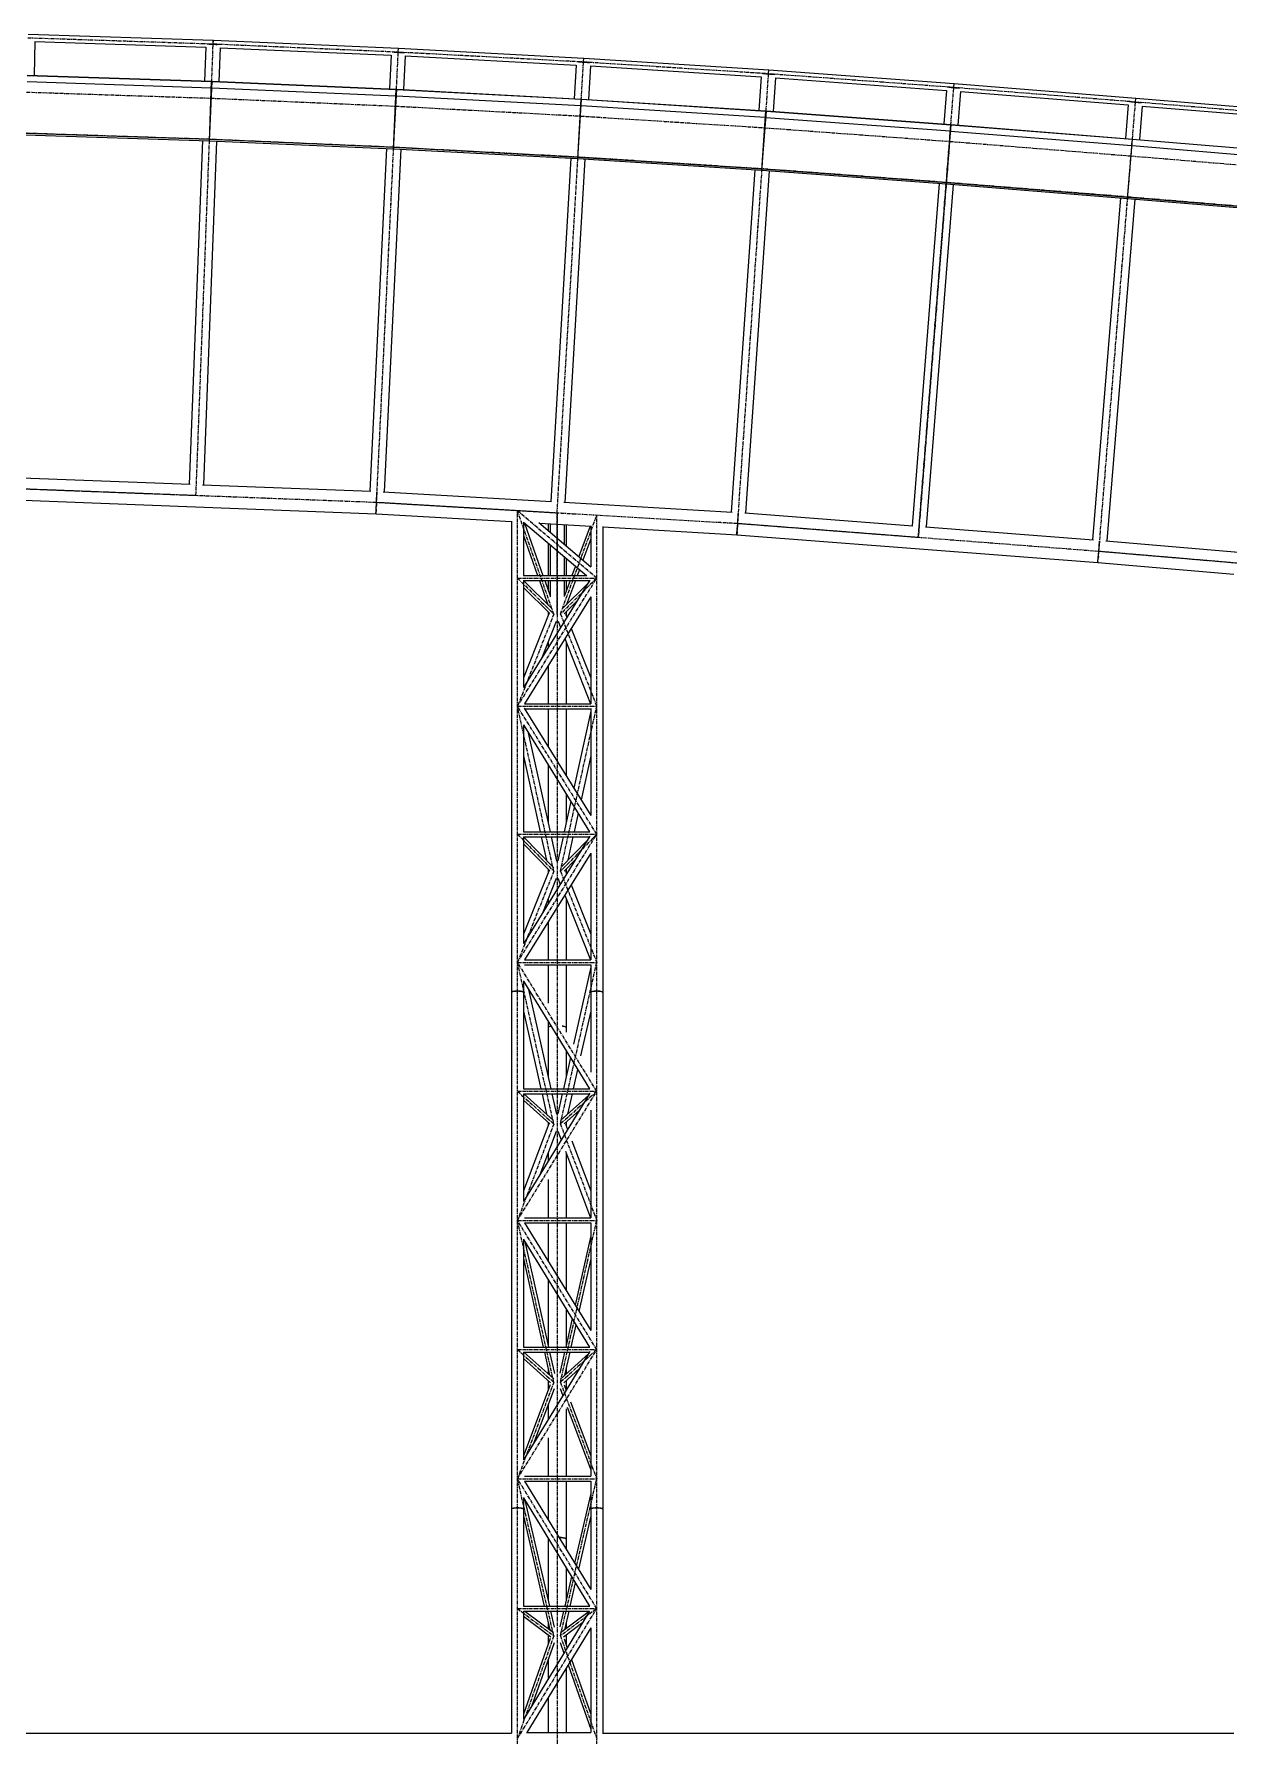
# Model space of a CAD drawing. Header units: millimetres. Extents: x 5143 to 30813, y 232 to 21408.
# Drawn here: x 18907 to 21620, y 17526 to 21392 of the extents above; entities that cross this region are included whole.
import ezdxf

# ---------------------------------------------------------------- set-up
doc = ezdxf.new("R2010")
doc.units = ezdxf.units.MM
doc.header["$LTSCALE"] = 0.25
doc.linetypes.add('CENTER', pattern=[50.8, 31.75, -6.35, 6.35, -6.35])
doc.linetypes.add('XKITLINE00', pattern=[0])

msp = doc.modelspace()

# ---------------------------------------------------------------- linework, layer by layer
at = {"color": 8, "linetype": 'CENTER'}
for p, q in [((18893.6, 21383.8), (19314.1, 21369.9)), ((19275, 20343.6), (19314.1, 21369.9)), ((19314.1, 21369.9), (19734.4, 21351.7)), ((19685, 20327.9), (19734.4, 21351.7)), ((19734.4, 21351.7), (20155, 21329.3)), ((20095, 20303.9), (20155, 21329.3)), ((20155, 21329.3), (20575.3, 21302.5)), ((20505, 20280), (20575.3, 21302.5)), ((20575.3, 21302.5), (20995.8, 21271.5)), ((20915, 20248.4), (20995.8, 21271.5)), ((20995.8, 21271.5), (21408.3, 21238.4)), ((18890.2, 21260.3), (19309.4, 21246.5)), ((19275, 20343.6), (19309.4, 21246.5)), ((19309.4, 21246.5), (19728.5, 21228.4)), ((19685, 20327.9), (19728.5, 21228.4)), ((19728.5, 21228.4), (20147.8, 21206)), ((21325, 20216.8), (21408.3, 21238.4)), ((21408.3, 21238.4), (21821.7, 21204)), ((20095, 20303.9), (20147.8, 21206)), ((20147.8, 21206), (20566.8, 21179.3)), ((19305.8, 21153), (18887.6, 21166.8)), ((19724, 21134.9), (19305.8, 21153)), ((20505, 20280), (20566.8, 21179.3)), ((20566.8, 21179.3), (20986.1, 21148.4)), ((20986.1, 21148.4), (20915, 20248.4)), ((20986.1, 21148.4), (21398.3, 21115.3)), ((20142.3, 21112.6), (19724, 21134.9)), ((20560.4, 21086), (20142.3, 21112.6)), ((21325, 20216.8), (21398.3, 21115.3)), ((21398.3, 21115.3), (21811.3, 21081)), ((20979.1, 21055), (20560.4, 21086)), ((21390.7, 21022), (20979.1, 21055)), ((21803.4, 20987.7), (21390.7, 21022)), ((19685, 20327.9), (18865, 20359.2)), ((19685, 20327.9), (18865, 20359.2)), ((19275, 20343.6), (18865, 20359.2)), ((19685, 20327.9), (19275, 20343.6)), ((20505, 20280), (19685, 20327.9)), ((20505, 20280), (19685, 20327.9)), ((20095, 20303.9), (19685, 20327.9)), ((20185, 20156.3), (20005, 20309.2)), ((20005, 19215.5), (20005, 20309.2)), ((20087.5, 20074.6), (20005, 20309.2)), ((20505, 20280), (20095, 20303.9)), ((20095, 20303.9), (20095, 19135.4)), ((20095, 20074.6), (20095, 20303.9)), ((20102.5, 20074.6), (20185, 20298.7)), ((20185, 19215.5), (20185, 20298.7)), ((20915, 20248.4), (20505, 20280)), ((21325, 20216.8), (20505, 20280)), ((21325, 20216.8), (20505, 20280)), ((21325, 20216.8), (20915, 20248.4)), ((21735, 20182), (21325, 20216.8)), ((22145, 20147.3), (21325, 20216.8)), ((22145, 20147.3), (21325, 20216.8)), ((20005, 20156.3), (20087.5, 20074.6)), ((20005, 20156.3), (20185, 20156.3)), ((20005, 19865.3), (20185, 20156.3)), ((20185, 20156.3), (20102.5, 20074.6)), ((20087.5, 20074.6), (20005, 19865.3)), ((20102.5, 20074.6), (20185, 19865.3)), ((20185, 19574.4), (20005, 19865.3)), ((20087.5, 19490.2), (20005, 19865.3)), ((20005, 19865.3), (20185, 19865.3)), ((20102.5, 19490.2), (20185, 19865.3)), ((20005, 19283.4), (20185, 19574.4)), ((20005, 19574.4), (20087.5, 19490.2)), ((20005, 19574.4), (20185, 19574.4)), ((20185, 19574.4), (20102.5, 19490.2)), ((20087.5, 19490.2), (20005, 19283.4)), ((20102.5, 19490.2), (20185, 19283.4)), ((20005, 19283.4), (20185, 19283.4)), ((20185, 18990.6), (20005, 19283.4)), ((20087.5, 18916.1), (20005, 19283.4)), ((20102.5, 18916.1), (20185, 19283.4)), ((20005, 18041.9), (20005, 19215.5)), ((20185, 18041.9), (20185, 19215.5)), ((20095, 19135.4), (20095, 17973.6)), ((20005, 18697.2), (20185, 18990.6)), ((20005, 18990.6), (20185, 18990.6)), ((20005, 18990.6), (20087.5, 18916.1)), ((20185, 18990.6), (20102.5, 18916.1)), ((20087.5, 18916.1), (20005, 18697.2)), ((20102.5, 18916.1), (20185, 18697.2)), ((20005, 18697.2), (20185, 18697.2)), ((20087.5, 18329.3), (20005, 18697.2)), ((20185, 18403.8), (20005, 18697.2)), ((20102.5, 18329.3), (20185, 18697.2)), ((20005, 18403.8), (20087.5, 18329.3)), ((20005, 18110.4), (20185, 18403.8)), ((20005, 18403.8), (20185, 18403.8)), ((20185, 18403.8), (20102.5, 18329.3)), ((20087.5, 18329.3), (20005, 18110.4)), ((20102.5, 18329.3), (20185, 18110.4)), ((20087.5, 17753.3), (20005, 18110.4)), ((20185, 17815.4), (20005, 18110.4)), ((20005, 18110.4), (20185, 18110.4)), ((20102.5, 17753.3), (20185, 18110.4)), ((20005, 16860.1), (20005, 18041.9)), ((20185, 16860.1), (20185, 18041.9)), ((20095, 17973.6), (20095, 16804.9)), ((20005, 17815.4), (20087.5, 17753.3)), ((20005, 17520), (20185, 17815.4)), ((20005, 17815.4), (20185, 17815.4)), ((20185, 17815.4), (20102.5, 17753.3)), ((20087.5, 17753.3), (20005, 17520)), ((20102.5, 17753.3), (20185, 17520))]:
    msp.add_line(p, q, dxfattribs=at)
at = {"color": 8, "linetype": 'XKITLINE00'}
for p, q in [((18893.9, 21392.2), (19314.4, 21378.3)), ((18909.5, 21374.9), (18907.4, 21298.3)), ((18909.5, 21374.9), (19297.7, 21362)), ((19297.7, 21362), (19294.7, 21285.5)), ((19300.3, 21369.9), (19300.7, 21369.9)), ((19300.7, 21369.9), (19302.7, 21369.6)), ((19301, 21369.9), (19301.1, 21369.9)), ((19301.1, 21369.9), (19303.1, 21369.6)), ((19302.7, 21369.6), (19305.1, 21369.4)), ((19303.1, 21369.6), (19305.4, 21369.4)), ((19305.1, 21369.4), (19307.9, 21369.2)), ((19305.4, 21369.4), (19308.1, 21369.2)), ((19307.9, 21369.2), (19310.9, 21369)), ((19308.1, 21369.2), (19311, 21369.1)), ((19310.9, 21369), (19314.1, 21368.9)), ((19311, 21369.1), (19314.1, 21368.9)), ((19314.1, 21369.9), (19314.4, 21378.3)), ((19314.1, 21369.9), (19314.5, 21378.3)), ((19314.1, 21369.9), (19314.1, 21368.9)), ((19314.1, 21369.9), (19314.1, 21368.9)), ((19314.1, 21368.9), (19317.2, 21368.8)), ((19314.1, 21368.9), (19317.1, 21368.8)), ((19314.5, 21378.3), (19734.8, 21360.1)), ((19317.1, 21368.8), (19320, 21368.8)), ((19317.2, 21368.8), (19320.3, 21368.7)), ((19320, 21368.8), (19322.7, 21368.8)), ((19320.3, 21368.7), (19323, 21368.7)), ((19322.7, 21368.8), (19325.1, 21368.8)), ((19323, 21368.7), (19325.5, 21368.8)), ((19325.1, 21368.8), (19327.1, 21368.9)), ((19325.5, 21368.8), (19327.5, 21368.8)), ((19329.9, 21360.8), (19327, 21284.3)), ((19327.1, 21368.9), (19327.2, 21368.9)), ((19327.5, 21368.8), (19327.8, 21368.9)), ((19329.9, 21360.8), (19718, 21344)), ((19717.9, 21344.1), (19714.2, 21267.5)), ((19720.7, 21351.9), (19721, 21351.8)), ((19721, 21351.8), (19723, 21351.6)), ((19721.3, 21351.9), (19721.5, 21351.8)), ((19721.5, 21351.8), (19723.4, 21351.6)), ((19723, 21351.6), (19725.4, 21351.3)), ((19723.4, 21351.6), (19725.8, 21351.3)), ((19725.4, 21351.3), (19728.2, 21351.1)), ((19725.8, 21351.3), (19728.4, 21351.1)), ((19728.2, 21351.1), (19731.3, 21350.9)), ((19728.4, 21351.1), (19731.4, 21350.9)), ((19731.3, 21350.9), (19734.4, 21350.7)), ((19731.4, 21350.9), (19734.4, 21350.8)), ((19734.4, 21351.7), (19734.9, 21360.1)), ((19734.4, 21351.7), (19734.8, 21360.1)), ((19734.4, 21351.7), (19734.4, 21350.8)), ((19734.4, 21351.7), (19734.4, 21350.8)), ((19734.4, 21350.8), (19737.4, 21350.6)), ((19734.4, 21350.7), (19737.5, 21350.6)), ((19734.9, 21360.1), (20155.4, 21337.7)), ((19737.4, 21350.6), (19740.4, 21350.6)), ((19737.5, 21350.6), (19740.6, 21350.5)), ((19740.4, 21350.6), (19743.1, 21350.5)), ((19740.6, 21350.5), (19743.4, 21350.5)), ((19743.1, 21350.5), (19745.4, 21350.5)), ((19743.4, 21350.5), (19745.8, 21350.5)), ((19745.4, 21350.5), (19747.4, 21350.6)), ((19745.8, 21350.5), (19747.8, 21350.5)), ((19750.2, 21342.5), (19746.5, 21266)), ((19747.4, 21350.6), (19747.5, 21350.6)), ((19747.8, 21350.5), (19748.2, 21350.6)), ((19750.1, 21342.5), (20138.4, 21321.8)), ((20138.4, 21321.8), (20133.9, 21245.3)), ((20141.2, 21329.6), (20141.6, 21329.5)), ((20141.6, 21329.5), (20143.5, 21329.2)), ((20141.8, 21329.5), (20142, 21329.5)), ((20142, 21329.5), (20143.9, 21329.2)), ((20143.5, 21329.2), (20146, 21329)), ((20143.9, 21329.2), (20146.3, 21329)), ((20146, 21329), (20148.8, 21328.7)), ((20146.3, 21329), (20149, 21328.7)), ((20148.8, 21328.7), (20151.8, 21328.5)), ((20149, 21328.7), (20151.9, 21328.5)), ((20151.8, 21328.5), (20154.9, 21328.3)), ((20151.9, 21328.5), (20154.9, 21328.3)), ((20155, 21329.3), (20154.9, 21328.3)), ((20155, 21329.3), (20154.9, 21328.3)), ((20154.9, 21328.3), (20158.1, 21328.1)), ((20154.9, 21328.3), (20158, 21328.1)), ((20155, 21329.3), (20155.5, 21337.7)), ((20155, 21329.3), (20155.4, 21337.7)), ((20155.5, 21337.7), (20575.8, 21310.9)), ((20158, 21328.1), (20160.9, 21328)), ((20158.1, 21328.1), (20161.1, 21328)), ((20160.9, 21328), (20163.6, 21328)), ((20161.1, 21328), (20163.9, 21327.9)), ((20163.6, 21328), (20166, 21328)), ((20163.9, 21327.9), (20166.3, 21327.9)), ((20166, 21328), (20167.9, 21328)), ((20170.6, 21319.9), (20166.1, 21243.4)), ((20166.3, 21327.9), (20168.4, 21327.9)), ((20167.9, 21328), (20168.1, 21328)), ((20168.4, 21327.9), (20168.7, 21328)), ((20170.6, 21319.9), (20558.6, 21295.2)), ((20561.5, 21303), (20561.8, 21302.9)), ((20561.8, 21302.9), (20563.8, 21302.6)), ((20562.1, 21302.9), (20562.3, 21302.9)), ((20562.3, 21302.9), (20564.2, 21302.6)), ((20563.8, 21302.6), (20566.3, 21302.3)), ((20564.2, 21302.6), (20566.6, 21302.3)), ((20566.3, 21302.3), (20569.1, 21302)), ((20566.6, 21302.3), (20569.3, 21302.1)), ((20575.3, 21302.5), (20575.2, 21301.6)), ((20575.3, 21302.5), (20575.2, 21301.6)), ((20575.3, 21302.5), (20575.9, 21310.9)), ((20575.3, 21302.5), (20575.8, 21310.9)), ((20575.9, 21310.9), (20996.4, 21279.9)), ((18891.4, 21284), (19309.7, 21270.1)), ((18891.9, 21298.8), (19310.2, 21285)), ((18891.9, 21298.3), (19310.2, 21284.5)), ((19305.7, 21149.6), (19310.2, 21285)), ((19305.7, 21149.6), (19311.5, 21284.9)), ((19310.9, 21270.1), (19729, 21252)), ((19311.5, 21284.9), (19729.7, 21266.9)), ((19311.5, 21284.5), (19729.7, 21266.4)), ((19723.8, 21131.5), (19729.7, 21266.9)), ((19723.8, 21131.5), (19731, 21266.8)), ((19731, 21266.8), (20149.4, 21244.5)), ((19731, 21266.3), (20149.3, 21244)), ((20558.6, 21295.2), (20553.3, 21218.8)), ((20569.1, 21302), (20572.1, 21301.8)), ((20569.3, 21302.1), (20572.2, 21301.8)), ((20572.1, 21301.8), (20575.2, 21301.5)), ((20572.2, 21301.8), (20575.2, 21301.6)), ((20575.2, 21301.6), (20578.3, 21301.4)), ((20575.2, 21301.5), (20578.4, 21301.3)), ((20578.3, 21301.4), (20581.2, 21301.2)), ((20578.4, 21301.3), (20581.4, 21301.2)), ((20581.2, 21301.2), (20583.9, 21301.1)), ((20581.4, 21301.2), (20584.2, 21301.1)), ((20583.9, 21301.1), (20586.2, 21301.1)), ((20584.2, 21301.1), (20586.6, 21301)), ((20590.8, 21293), (20585.6, 21216.6)), ((20586.2, 21301.1), (20588.2, 21301.1)), ((20586.6, 21301), (20588.6, 21301.1)), ((20588.2, 21301.1), (20588.4, 21301.1)), ((20588.6, 21301.1), (20589, 21301.1)), ((20590.8, 21293), (20979.1, 21264.3)), ((20979, 21264.3), (20973, 21187.9)), ((20982, 21272), (20982.4, 21272)), ((20982.4, 21272), (20984.4, 21271.7)), ((20982.7, 21272), (20982.8, 21272)), ((20982.8, 21272), (20984.8, 21271.7)), ((20984.4, 21271.7), (20986.8, 21271.4)), ((20984.8, 21271.7), (20987.1, 21271.4)), ((20986.8, 21271.4), (20989.6, 21271)), ((20987.1, 21271.4), (20989.8, 21271.1)), ((20989.6, 21271), (20992.6, 21270.7)), ((20989.8, 21271.1), (20992.7, 21270.8)), ((20992.6, 21270.7), (20995.7, 21270.5)), ((20992.7, 21270.8), (20995.7, 21270.5)), ((20995.8, 21271.5), (20995.7, 21270.5)), ((20995.8, 21271.5), (20995.7, 21270.5)), ((20995.7, 21270.5), (20998.9, 21270.2)), ((20995.7, 21270.5), (20998.8, 21270.3)), ((20995.8, 21271.5), (20996.5, 21279.9)), ((20995.8, 21271.5), (20996.4, 21279.9)), ((20996.5, 21279.9), (21409, 21246.8)), ((20998.8, 21270.3), (21001.7, 21270.1)), ((20998.9, 21270.2), (21001.9, 21270.1)), ((21001.7, 21270.1), (21004.4, 21270)), ((21001.9, 21270.1), (21004.7, 21269.9)), ((21004.4, 21270), (21006.7, 21269.9)), ((21004.7, 21269.9), (21007.1, 21269.9)), ((21006.7, 21269.9), (21008.7, 21269.9)), ((21007.1, 21269.9), (21009.1, 21269.9)), ((21008.7, 21269.9), (21008.9, 21269.9)), ((21009.1, 21269.9), (21009.5, 21269.9)), ((19730.2, 21252), (20148.6, 21229.6)), ((20142.1, 21109.2), (20149.4, 21244.5)), ((20142.1, 21109.2), (20150.7, 21244.4)), ((20149.8, 21229.6), (20567.8, 21203)), ((20150.7, 21244.4), (20568.8, 21217.8)), ((20150.7, 21243.9), (20568.8, 21217.3)), ((21011.2, 21261.8), (21005.2, 21185.5)), ((21011.2, 21261.8), (21391.6, 21231.3)), ((21391.6, 21231.3), (21385.3, 21155)), ((21394.6, 21239), (21394.9, 21238.9)), ((21394.9, 21238.9), (21396.9, 21238.6)), ((21395.2, 21238.9), (21395.4, 21238.9)), ((21395.4, 21238.9), (21397.3, 21238.6)), ((21396.9, 21238.6), (21399.3, 21238.3)), ((21397.3, 21238.6), (21399.6, 21238.3)), ((21399.3, 21238.3), (21402.1, 21238)), ((21399.6, 21238.3), (21402.3, 21238)), ((21402.1, 21238), (21405.1, 21237.7)), ((21402.3, 21238), (21405.2, 21237.7)), ((21405.1, 21237.7), (21408.2, 21237.4)), ((21405.2, 21237.7), (21408.3, 21237.4)), ((21408.2, 21237.4), (21411.4, 21237.2)), ((21408.3, 21237.4), (21409, 21246.8)), ((21408.3, 21237.4), (21409, 21246.8)), ((21408.3, 21237.4), (21411.3, 21237.2)), ((21409, 21246.8), (21822.4, 21212.4)), ((21411.3, 21237.2), (21414.2, 21237)), ((21411.4, 21237.2), (21414.4, 21237)), ((21414.2, 21237), (21416.9, 21236.9)), ((21414.4, 21237), (21417.2, 21236.8)), ((21416.9, 21236.9), (21419.3, 21236.8)), ((21417.2, 21236.8), (21419.7, 21236.8)), ((21423.7, 21228.7), (21417.5, 21152.3)), ((21419.3, 21236.8), (21421.2, 21236.8)), ((21419.7, 21236.8), (21421.7, 21236.7)), ((21421.2, 21236.8), (21421.4, 21236.8)), ((21421.7, 21236.7), (21422, 21236.8)), ((21423.7, 21228.7), (21804.9, 21197)), ((20560.1, 21082.6), (20570.1, 21217.7)), ((20560.2, 21082.6), (20568.8, 21217.8)), ((20569, 21202.9), (20987.8, 21172)), ((20570.1, 21217.7), (20988.9, 21186.8)), ((20570.1, 21217.2), (20988.8, 21186.3)), ((20978.9, 21051.7), (20988.9, 21186.8)), ((20978.9, 21051.7), (20989.7, 21186.7)), ((20989.7, 21186.7), (21401.2, 21153.7)), ((20989.7, 21186.2), (21401.2, 21153.2)), ((18887.4, 21163.4), (19305.7, 21149.6)), ((18887.5, 21163.5), (19305.7, 21149.7)), ((18887.6, 21166.8), (19305.8, 21153)), ((19289.6, 21150.1), (19259.8, 20369.6)), ((19289.6, 21150.1), (19259.9, 20369.6)), ((19321.8, 21148.9), (19292.1, 20368.3)), ((19321.8, 21148.9), (19292.1, 20368.3)), ((19305.7, 21149.7), (19305.7, 21149.7)), ((19305.7, 21149.7), (19723.8, 21131.7)), ((19305.7, 21149.7), (19305.7, 21149.7)), ((19305.7, 21149.6), (19723.8, 21131.5)), ((19305.8, 21153), (19724, 21134.9)), ((20988.5, 21171.9), (21400, 21138.9)), ((21390.4, 21018.7), (21401.2, 21153.7)), ((21390.4, 21018.7), (21401.6, 21153.7)), ((21401.6, 21153.7), (21814.3, 21119.3)), ((21401.6, 21153.2), (21814.3, 21118.9)), ((19707.7, 21132.2), (19670.1, 20353.9)), ((19707.7, 21132.2), (19670.1, 20353.9)), ((19739.9, 21130.7), (19702.3, 20352.4)), ((19739.9, 21130.7), (19702.3, 20352.4)), ((19723.8, 21131.7), (19723.8, 21131.7)), ((19723.8, 21131.7), (20142.1, 21109.3)), ((19723.8, 21131.7), (19723.8, 21131.7)), ((19723.8, 21131.5), (20142.1, 21109.2)), ((19724, 21134.9), (20142.3, 21112.6)), ((20126, 21110), (20080.4, 20330.2)), ((20142.1, 21109.3), (20560.2, 21082.7)), ((20142.1, 21109.3), (20142.1, 21109.3)), ((20142.1, 21109.3), (20142.1, 21109.3)), ((20142.1, 21109.2), (20560.2, 21082.6)), ((20142.3, 21112.6), (20560.4, 21086)), ((21400.4, 21138.9), (21813.1, 21104.5)), ((20158.2, 21108.2), (20112.6, 20328.4)), ((20544, 21083.6), (20490.6, 20306.2)), ((20576.3, 21081.4), (20522.8, 20304.1)), ((20560.1, 21082.6), (20978.9, 21051.7)), ((20560.2, 21082.7), (20978.9, 21051.8)), ((20560.2, 21082.7), (20560.2, 21082.7)), ((20560.2, 21082.7), (20560.2, 21082.7)), ((20560.4, 21086), (20979.1, 21055)), ((20962.4, 21052.9), (20900.9, 20274.9)), ((20962.3, 21052.9), (20900.9, 20274.9)), ((20994.5, 21050.4), (20933.1, 20272.5)), ((20994.5, 21050.4), (20933.1, 20272.5)), ((20978.9, 21051.8), (20978.9, 21051.8)), ((20978.9, 21051.8), (21390.4, 21018.8)), ((20978.9, 21051.8), (20978.9, 21051.8)), ((20978.9, 21051.7), (21390.4, 21018.7)), ((20979.1, 21055), (21390.7, 21022)), ((21374.3, 21019.9), (21311, 20243.3)), ((21374.3, 21019.9), (21311, 20243.4)), ((21406.5, 21017.3), (21343.1, 20240.7)), ((21406.5, 21017.3), (21343.2, 20240.7)), ((21390.4, 21018.8), (21803.1, 20984.5)), ((21390.4, 21018.7), (21803.1, 20984.3)), ((21390.7, 21022), (21803.4, 20987.7)), ((18879.9, 20384), (19261.8, 20369.5)), ((19290.2, 20368.4), (19672, 20353.8)), ((19685, 20327.9), (19685.9, 20351.4)), ((19685, 20327.9), (19686.4, 20351.4)), ((19700.4, 20352.5), (20082.3, 20330.1)), ((18864, 20333.8), (19683.8, 20302.6)), ((19683.6, 20303.8), (19683.8, 20307.4)), ((19683.9, 20310), (19683.8, 20307.4)), ((19683.8, 20302.6), (19991.3, 20284.6)), ((19684.1, 20313), (19683.9, 20310)), ((19684.1, 20313), (19685, 20327.9)), ((19684.1, 20303.8), (19684.2, 20307.4)), ((19684.1, 20305.3), (19684.1, 20305.3)), ((19684.1, 20303.8), (19684.1, 20303.8)), ((19684.2, 20307.4), (19684.4, 20313)), ((19684.2, 20307.4), (19684.2, 20307.4)), ((19684.3, 20310), (19684.3, 20310)), ((19684.4, 20313), (19684.7, 20320.1)), ((19684.4, 20313), (19684.4, 20313)), ((19684.6, 20316.4), (19684.6, 20316.4)), ((19684.8, 20324), (19684.7, 20320.1)), ((19684.7, 20320.1), (19684.7, 20320.1)), ((19685, 20327.9), (19684.8, 20324)), ((19685.2, 20332.8), (19685.3, 20332.8)), ((19685.2, 20332.6), (19685.3, 20332.6)), ((20110.6, 20328.5), (20492.6, 20306.1)), ((20505, 20280), (20506.4, 20303.4)), ((20505, 20280), (20506.8, 20303.4)), ((20520.9, 20304.2), (20902.8, 20274.8)), ((19991.3, 20285.4), (19991.3, 19215.5)), ((20018.6, 20283.6), (20018.6, 20162)), ((20018.6, 20283.2), (20161.4, 20162)), ((20018.6, 20283), (20019, 20283)), ((20020.8, 20281.4), (20062.8, 20162)), ((20053.2, 20282.6), (20171.7, 20182)), ((20055.3, 20280.8), (20171.3, 20274)), ((20074.7, 20279.7), (20074.7, 20264.3)), ((20078.9, 20279.4), (20078.9, 20260.8)), ((20111.1, 20277.6), (20111.1, 20233.4)), ((20115.3, 20277.3), (20115.3, 20229.8)), ((20169.9, 20274.1), (20144.5, 20205)), ((20171.3, 20274.8), (20171.3, 20182.2)), ((20198.6, 20273.3), (20198.6, 19215.5)), ((20198.6, 20272.4), (20503.5, 20254.6)), ((20503.1, 20255.9), (20503.4, 20259.5)), ((20503.4, 20259.5), (20503.8, 20265.1)), ((20503.8, 20259.4), (20503.7, 20257.4)), ((20504.1, 20268.5), (20503.8, 20265.1)), ((20503.9, 20262), (20503.8, 20259.4)), ((20503.8, 20259.4), (20503.8, 20259.4)), ((20503.9, 20262), (20504.5, 20272.1)), ((20503.9, 20262), (20503.9, 20262)), ((20504.1, 20268.5), (20505, 20280)), ((20504.1, 20265.1), (20504.1, 20265.1)), ((20504.3, 20268.4), (20504.3, 20268.4)), ((20504.8, 20276), (20504.5, 20272.1)), ((20504.5, 20272.1), (20504.5, 20272.1)), ((20505, 20280), (20504.8, 20276)), ((20505.3, 20284.8), (20505.4, 20284.8)), ((20505.3, 20284.6), (20505.4, 20284.6)), ((20931.2, 20272.6), (21312.9, 20243.2)), ((20018.6, 20253.2), (20050.7, 20162)), ((20074.7, 20235.6), (20074.7, 20162)), ((20078.9, 20232.1), (20078.9, 20162)), ((20171.3, 20245.2), (20153.7, 20197.2)), ((20503.1, 20254.9), (20503, 20254.6)), ((20503, 20254.6), (21323, 20191.5)), ((20503.1, 20255.9), (20503.1, 20254.9)), ((20503.5, 20254.9), (20503.7, 20257.4)), ((20503.5, 20254.9), (20503.5, 20254.9)), ((20503.5, 20254.9), (20503.5, 20254.6)), ((20503.6, 20255.8), (20503.6, 20255.8)), ((20503.7, 20257.4), (20503.7, 20257.4)), ((21323.1, 20194.2), (21327, 20240.2)), ((21324.1, 20205.3), (21326.8, 20240.2)), ((21325.4, 20221.6), (21325.4, 20221.6)), ((21325.4, 20221.4), (21325.4, 20221.4)), ((21341.2, 20240.9), (21723, 20208.5)), ((20111.1, 20204.7), (20111.1, 20162)), ((20115.3, 20201.1), (20115.3, 20162)), ((20136.4, 20183.2), (20128.6, 20162)), ((21322.9, 20191.8), (21322.8, 20191.5)), ((21322.8, 20191.5), (21631.3, 20165.3)), ((21323, 20192.7), (21322.9, 20191.8)), ((21323.1, 20194.2), (21323, 20192.7)), ((21323.1, 20191.8), (21323, 20191.5)), ((21323.1, 20192.7), (21323.8, 20201.9)), ((21323.1, 20192.7), (21323.1, 20191.8)), ((21324.1, 20205.3), (21323.8, 20201.9)), ((20169.4, 20151.8), (20018.4, 19907.8)), ((20018.5, 20162), (20162.3, 20162)), ((20018.6, 20150.8), (20018.6, 19908.1)), ((20018.6, 20150.6), (20168.6, 20150.6)), ((20018.8, 20150.6), (20083.7, 20086.3)), ((20054.7, 20150.6), (20074, 20095.9)), ((20066.8, 20150.6), (20078.9, 20116.3)), ((20074.7, 20150.6), (20074.7, 20128.2)), ((20078.9, 20150.6), (20078.9, 20113.4)), ((20107.3, 20087.4), (20164.6, 20144.1)), ((20111.1, 20150.6), (20111.1, 20114.3)), ((20124.4, 20150.6), (20111.1, 20114.4)), ((20115.3, 20150.6), (20115.3, 20125.7)), ((20136.5, 20150.6), (20116.6, 20096.5)), ((20145.6, 20175.4), (20140.7, 20162)), ((20018.6, 20134.8), (20078.5, 20075.6)), ((20171.3, 20113.5), (20021.3, 19871)), ((20171.3, 20113.6), (20171.3, 19871)), ((20075.9, 20075), (20018.6, 19929.8)), ((20074.7, 20079.4), (20074.7, 20072)), ((20111, 20075), (20139.2, 20102.9)), ((20114.3, 20074.5), (20117.1, 20067.3)), ((20115.3, 20079.3), (20115.3, 20071.9)), ((20092.6, 20057.6), (20060, 19974.9)), ((20097.2, 20058.3), (20102.8, 20044.1)), ((20127.1, 20042), (20171.3, 19929.8)), ((20074.7, 20012.3), (20074.7, 19998.7)), ((20112.7, 20018.8), (20171, 19871)), ((20115.3, 20012.3), (20115.3, 19871)), ((20074.7, 19957.3), (20074.7, 19871)), ((20020.4, 19861.1), (20171.7, 19616.7)), ((20020.9, 19871), (20171.5, 19871)), ((20021.3, 19859.6), (20171.3, 19859.6)), ((20074.7, 19859.6), (20074.7, 19773.4)), ((20115.3, 19859.6), (20115.3, 19707.8)), ((20171.3, 19854.3), (20132.9, 19679.3)), ((20171.3, 19859.8), (20171.3, 19617.2)), ((20018.6, 19822.8), (20018.6, 19580.1)), ((20018.6, 19822.6), (20168.7, 19580.1)), ((20029.4, 19805.1), (20078.9, 19580.1)), ((20018.6, 19752.4), (20056.5, 19580.1)), ((20074.7, 19732), (20074.7, 19599.3)), ((20171.3, 19752.3), (20149.4, 19652.6)), ((20126.2, 19648.8), (20111.1, 19580.1)), ((20115.3, 19666.3), (20115.3, 19599.4)), ((20142.7, 19622), (20133.5, 19580.1)), ((20169.4, 19569.9), (20018.4, 19325.8)), ((20018.5, 19580.1), (20169.1, 19580.1)), ((20018.6, 19568.9), (20018.6, 19326.2)), ((20018.6, 19568.7), (20168.6, 19568.7)), ((20018.6, 19568.5), (20087.6, 19498.2)), ((20059, 19568.7), (20070.8, 19515.3)), ((20081.4, 19568.7), (20093.6, 19513.4)), ((20108.5, 19568.7), (20096.6, 19514.4)), ((20131, 19568.7), (20119.2, 19515.3)), ((20018.6, 19552.4), (20078.5, 19491.3)), ((20171.3, 19531.6), (20021.3, 19289.1)), ((20163.8, 19560.8), (20103.9, 19499.7)), ((20171.3, 19531.7), (20171.3, 19289.1)), ((20075.9, 19490.7), (20018.6, 19347.2)), ((20074.7, 19495.3), (20074.7, 19487.7)), ((20075.3, 19494.6), (20075.3, 19494.6)), ((20136.7, 19517), (20111, 19490.8)), ((20114.2, 19490.2), (20116.5, 19484.5)), ((20114.7, 19494.5), (20114.6, 19494.1)), ((20115.3, 19495.2), (20115.3, 19487.6)), ((20092.7, 19473.8), (20061.5, 19395.5)), ((20097, 19474.5), (20102.2, 19461.4)), ((20126.6, 19459.3), (20171.3, 19347.1)), ((20074.7, 19428.6), (20074.7, 19416.8)), ((20112.3, 19436.2), (20171, 19289.1)), ((20115.3, 19428.6), (20115.3, 19289.1)), ((20074.7, 19375.4), (20074.7, 19289.1)), ((20020.9, 19289.1), (20171.5, 19289.1)), ((20021.3, 19277.7), (20171.3, 19277.7)), ((20074.7, 19277.7), (20074.7, 19190.8)), ((20115.3, 19277.7), (20115.3, 19135.4)), ((20171.3, 19272.6), (20132, 19097.5)), ((20171.3, 19277.9), (20171.3, 19215.5)), ((19991.7, 19216.2), (19991.3, 19215.5)), ((19991.7, 19216.1), (19991.3, 19215.5)), ((19991.3, 19215.5), (19991.3, 18041.9)), ((19991.7, 19216.2), (19992.7, 19216.9)), ((19991.7, 19216.1), (19992.7, 19216.7)), ((19992.7, 19216.9), (19994.3, 19217.6)), ((19992.7, 19216.7), (19994.3, 19217.3)), ((19994.3, 19217.6), (19996.5, 19218.1)), ((19994.3, 19217.3), (19996.5, 19217.7)), ((19994.3, 19217.3), (19994.8, 19217.5)), ((19994.8, 19217.5), (19996.9, 19218)), ((19996.5, 19218.1), (19999.1, 19218.5)), ((19996.5, 19217.7), (19999.1, 19218.1)), ((19996.9, 19218), (19999.3, 19218.4)), ((19999.1, 19218.5), (20002, 19218.7)), ((19999.1, 19218.1), (20002, 19218.3)), ((19999.3, 19218.4), (20002.1, 19218.6)), ((20002, 19218.7), (20005, 19218.8)), ((20002, 19218.3), (20005, 19218.4)), ((20002.1, 19218.6), (20005, 19218.7)), ((20005, 19218.8), (20008, 19218.7)), ((20005, 19218.7), (20007.9, 19218.6)), ((20005, 19218.4), (20008, 19218.3)), ((20007.9, 19218.6), (20010.7, 19218.4)), ((20008, 19218.7), (20010.9, 19218.5)), ((20008, 19218.3), (20010.9, 19218.1)), ((20010.7, 19218.4), (20013.1, 19218)), ((20010.9, 19218.5), (20013.5, 19218.1)), ((20010.9, 19218.1), (20013.5, 19217.7)), ((20013.1, 19218), (20015.2, 19217.5)), ((20013.5, 19218.1), (20015.7, 19217.6)), ((20013.5, 19217.7), (20015.7, 19217.3)), ((20015.2, 19217.5), (20015.7, 19217.3)), ((20015.7, 19217.6), (20017.3, 19216.9)), ((20015.7, 19217.3), (20017.3, 19216.7)), ((20017.3, 19216.9), (20018.3, 19216.2)), ((20017.3, 19216.7), (20018.3, 19216.1)), ((20018.3, 19216.2), (20018.6, 19215.5)), ((20018.3, 19216.1), (20018.6, 19215.5)), ((20018.6, 19241.1), (20018.6, 19215.5)), ((20018.6, 19240.4), (20168.7, 18996.3)), ((20018.6, 19215.5), (20018.6, 18996.3)), ((20030, 19222), (20080.7, 18996.3)), ((20171.7, 19216.2), (20171.3, 19215.5)), ((20171.3, 19215.5), (20171.3, 19033.6)), ((20171.7, 19216.1), (20171.4, 19215.5)), ((20171.7, 19216.2), (20172.7, 19216.9)), ((20171.7, 19216.1), (20172.7, 19216.7)), ((20172.7, 19216.9), (20174.3, 19217.5)), ((20172.7, 19216.7), (20174.3, 19217.3)), ((20174.3, 19217.5), (20176.5, 19218.1)), ((20174.3, 19217.3), (20176.5, 19217.7)), ((20174.4, 19217.3), (20174.8, 19217.5)), ((20174.8, 19217.5), (20176.9, 19218)), ((20176.5, 19218.1), (20179.1, 19218.5)), ((20176.5, 19217.7), (20179.1, 19218.1)), ((20176.9, 19218), (20179.3, 19218.3)), ((20179.1, 19218.5), (20182, 19218.7)), ((20179.1, 19218.1), (20182, 19218.3)), ((20179.3, 19218.3), (20182.1, 19218.6)), ((20182, 19218.7), (20185, 19218.8)), ((20182, 19218.3), (20185, 19218.4)), ((20182.1, 19218.6), (20185, 19218.7)), ((20185, 19218.8), (20188, 19218.7)), ((20185, 19218.7), (20187.9, 19218.6)), ((20185, 19218.4), (20188, 19218.3)), ((20187.9, 19218.6), (20190.7, 19218.3)), ((20188, 19218.7), (20190.9, 19218.5)), ((20188, 19218.3), (20190.9, 19218.1)), ((20190.7, 19218.3), (20193.1, 19218)), ((20190.9, 19218.5), (20193.5, 19218.1)), ((20190.9, 19218.1), (20193.5, 19217.7)), ((20193.1, 19218), (20195.2, 19217.5)), ((20193.5, 19218.1), (20195.7, 19217.5)), ((20193.5, 19217.7), (20195.7, 19217.3)), ((20195.2, 19217.5), (20195.6, 19217.3)), ((20195.7, 19217.5), (20197.3, 19216.9)), ((20195.7, 19217.3), (20197.3, 19216.7)), ((20197.3, 19216.9), (20198.3, 19216.2)), ((20197.3, 19216.7), (20198.3, 19216.1)), ((20198.3, 19216.2), (20198.6, 19215.5)), ((20198.3, 19216.1), (20198.6, 19215.5)), ((20198.6, 19215.5), (20198.6, 18041.9)), ((20018.6, 19172.8), (20058.3, 18996.3)), ((20074.7, 19149.3), (20074.7, 19135.4)), ((20075.9, 19136.9), (20077.4, 19137.7)), ((20075.9, 19136.8), (20077.4, 19137.5)), ((20077.4, 19137.7), (20079.4, 19138.3)), ((20077.4, 19137.5), (20079.4, 19138.1)), ((20079.4, 19138.3), (20081.2, 19138.7)), ((20079.4, 19138.1), (20081.3, 19138.5)), ((20106.4, 19139.2), (20108, 19138.9)), ((20106.6, 19138.9), (20108, 19138.7)), ((20108, 19138.9), (20110.5, 19138.3)), ((20108, 19138.7), (20110.5, 19138.1)), ((20110.5, 19138.3), (20112.6, 19137.7)), ((20110.5, 19138.1), (20112.6, 19137.5)), ((20112.6, 19137.7), (20114.1, 19136.9)), ((20112.6, 19137.5), (20114.1, 19136.8)), ((20171.3, 19172.7), (20148.5, 19070.8)), ((20075, 19136.2), (20074.7, 19135.4)), ((20075, 19136.1), (20074.7, 19135.4)), ((20074.7, 19135.4), (20074.7, 19023)), ((20075, 19136.2), (20075.9, 19136.9)), ((20075, 19136.1), (20075.9, 19136.8)), ((20114.1, 19136.9), (20115, 19136.2)), ((20114.1, 19136.8), (20115, 19136.1)), ((20115, 19136.2), (20115.3, 19135.4)), ((20115, 19136.1), (20115.3, 19135.4)), ((20115.3, 19135.4), (20115.3, 19124.8)), ((20125.2, 19067.1), (20109.3, 18996.3)), ((20115.3, 19083.2), (20115.3, 19023.1)), ((20141.6, 19040.4), (20131.7, 18996.3)), ((20169.4, 18986), (20018.4, 18739.9)), ((20018.5, 18996.3), (20169.1, 18996.3)), ((20018.6, 18985.1), (20018.6, 18740.3)), ((20018.6, 18984.9), (20168.7, 18984.9)), ((20019.8, 18984.9), (20086.9, 18924.3)), ((20060.8, 18984.9), (20071.3, 18938.4)), ((20083.3, 18984.9), (20093.7, 18938.5)), ((20106.7, 18984.9), (20096.5, 18939.5)), ((20129.2, 18984.9), (20118.7, 18938.4)), ((20018.6, 18970.6), (20078.8, 18916.3)), ((20102.8, 18924), (20166.9, 18981.8)), ((20111.3, 18916.5), (20145.9, 18947.7)), ((20171.3, 18947.5), (20171.3, 18702.9)), ((20075.9, 18916.3), (20018.6, 18764.5)), ((20074.7, 18920), (20074.7, 18913.2)), ((20114.3, 18915.9), (20118.9, 18903.6)), ((20115.3, 18920), (20115.3, 18913.1)), ((20092.8, 18899.1), (20055.7, 18800.6)), ((20096.9, 18899.8), (20104.4, 18880)), ((20128.6, 18877.9), (20171.3, 18764.4)), ((20074.7, 18851.1), (20074.7, 18831.6)), ((20114.1, 18854.3), (20171.2, 18702.9)), ((20115.3, 18851.1), (20115.3, 18702.9)), ((20074.7, 18790), (20074.7, 18702.9)), ((20021, 18702.9), (20171.5, 18702.9)), ((20021.1, 18691.7), (20171.4, 18446.8)), ((20021.3, 18691.5), (20171.3, 18691.5)), ((20074.7, 18691.5), (20074.7, 18604.4)), ((20115.3, 18691.5), (20115.3, 18538.2)), ((20171.3, 18691.7), (20171.3, 18446.9)), ((20018.6, 18654.3), (20018.6, 18409.5)), ((20018.6, 18654.1), (20168.7, 18409.5)), ((20021.5, 18649.5), (20075.3, 18409.5)), ((20171.3, 18662.4), (20135.9, 18504.6)), ((20018.6, 18610.5), (20063.7, 18409.5)), ((20171.3, 18610.3), (20144.5, 18490.6)), ((20074.7, 18562.8), (20074.7, 18412.3)), ((20115.3, 18496.6), (20115.3, 18412.5)), ((20129.1, 18474.1), (20114.6, 18409.5)), ((20137.7, 18460.1), (20126.3, 18409.5)), ((20018.5, 18409.5), (20169.1, 18409.5)), ((20169.4, 18399.2), (20018.4, 18153.1)), ((20018.6, 18398.3), (20018.6, 18153.5)), ((20018.6, 18398.1), (20168.7, 18398.1)), ((20018.6, 18383.8), (20080, 18328.5)), ((20019.8, 18398.1), (20087.4, 18337.1)), ((20066.3, 18398.1), (20078.1, 18345.5)), ((20077.9, 18398.1), (20088.8, 18349.6)), ((20112.1, 18398.1), (20101.4, 18350.5)), ((20102.4, 18336.9), (20166.9, 18395.1)), ((20123.8, 18398.1), (20112, 18345.5)), ((20074.7, 18360.6), (20074.7, 18348.6)), ((20074.7, 18333.2), (20074.7, 18311.5)), ((20110.2, 18328.6), (20145.9, 18360.9)), ((20115.3, 18360.4), (20115.3, 18348.5)), ((20115.3, 18333.3), (20115.3, 18311.5)), ((20171.3, 18360.8), (20171.3, 18116.1)), ((20079.4, 18324.1), (20018.6, 18162.8)), ((20088, 18314.6), (20041.1, 18190.1)), ((20101.7, 18315.3), (20107.9, 18298.9)), ((20110.8, 18323.4), (20115.4, 18311.2)), ((20074.7, 18279.3), (20074.7, 18244.9)), ((20115.3, 18269.4), (20115.3, 18116.1)), ((20117.6, 18273.2), (20171.3, 18130.5)), ((20125.1, 18285.4), (20171.3, 18162.8)), ((20074.7, 18203.2), (20074.7, 18116.1)), ((20021, 18116.1), (20171.5, 18116.1)), ((20021.1, 18104.9), (20171.3, 17858.8)), ((20021.2, 18104.7), (20171.3, 18104.7)), ((20074.7, 18104.7), (20074.7, 18017.1)), ((20115.3, 18104.7), (20115.3, 17973.6)), ((20171.3, 18104.9), (20171.3, 18041.9)), ((20018.6, 18067.7), (20018.6, 18041.9)), ((20018.6, 18067.1), (20168.7, 17821.1)), ((20022.1, 18061.4), (20077.6, 17821.1)), ((20171.3, 18076.7), (20134.8, 17918.6)), ((19991.7, 18042.6), (19991.3, 18041.9)), ((19991.7, 18042.5), (19991.3, 18041.9)), ((19991.3, 18041.9), (19991.3, 17532.2)), ((19991.7, 18042.6), (19992.7, 18043.2)), ((19991.7, 18042.5), (19992.7, 18043)), ((19992.7, 18043.2), (19994.3, 18043.7)), ((19992.7, 18043), (19994.3, 18043.4)), ((19993.2, 18043.1), (19994.8, 18043.7)), ((19994.3, 18043.7), (19996.5, 18044.2)), ((19994.3, 18043.4), (19996.5, 18043.8)), ((19994.8, 18043.7), (19996.9, 18044.1)), ((19996.5, 18044.2), (19999.1, 18044.5)), ((19996.5, 18043.8), (19999.1, 18044.1)), ((19996.9, 18044.1), (19999.3, 18044.4)), ((19999.1, 18044.5), (20002, 18044.8)), ((19999.1, 18044.1), (20002, 18044.3)), ((19999.3, 18044.4), (20002.1, 18044.6)), ((20002, 18044.8), (20005, 18044.8)), ((20002, 18044.3), (20005, 18044.4)), ((20002.1, 18044.6), (20005, 18044.7)), ((20005, 18044.8), (20008, 18044.8)), ((20005, 18044.7), (20007.9, 18044.6)), ((20005, 18044.4), (20008, 18044.3)), ((20007.9, 18044.6), (20010.7, 18044.4)), ((20008, 18044.8), (20010.9, 18044.5)), ((20008, 18044.3), (20010.9, 18044.1)), ((20010.7, 18044.4), (20013.1, 18044.1)), ((20010.9, 18044.5), (20013.5, 18044.2)), ((20010.9, 18044.1), (20013.5, 18043.8)), ((20013.1, 18044.1), (20015.2, 18043.7)), ((20013.5, 18044.2), (20015.7, 18043.7)), ((20013.5, 18043.8), (20015.7, 18043.4)), ((20015.2, 18043.7), (20016.7, 18043.1)), ((20015.7, 18043.7), (20017.3, 18043.2)), ((20015.7, 18043.4), (20017.3, 18043)), ((20017.3, 18043.2), (20018.3, 18042.6)), ((20017.3, 18043), (20018.3, 18042.5)), ((20018.3, 18042.6), (20018.6, 18041.9)), ((20018.3, 18042.5), (20018.6, 18041.9)), ((20018.6, 18041.9), (20018.6, 17821.1)), ((20018.6, 18026.2), (20066, 17821.1)), ((20171.3, 18026), (20143.3, 17904.7)), ((20171.7, 18042.6), (20171.3, 18041.9)), ((20171.7, 18042.5), (20171.3, 18041.9)), ((20171.3, 18041.9), (20171.3, 17858.7)), ((20171.7, 18042.6), (20172.7, 18043.2)), ((20171.7, 18042.5), (20172.7, 18043)), ((20172.7, 18043.2), (20174.3, 18043.7)), ((20172.7, 18043), (20174.3, 18043.4)), ((20173.2, 18043.1), (20174.8, 18043.7)), ((20174.3, 18043.7), (20176.5, 18044.2)), ((20174.3, 18043.4), (20176.5, 18043.8)), ((20174.8, 18043.7), (20176.9, 18044.1)), ((20176.5, 18044.2), (20179.1, 18044.6)), ((20176.5, 18043.8), (20179.1, 18044.1)), ((20176.9, 18044.1), (20179.3, 18044.4)), ((20179.1, 18044.6), (20182, 18044.8)), ((20179.1, 18044.1), (20182, 18044.3)), ((20179.3, 18044.4), (20182.1, 18044.6)), ((20182, 18044.8), (20185, 18044.8)), ((20182, 18044.3), (20185, 18044.4)), ((20182.1, 18044.6), (20185, 18044.7)), ((20185, 18044.8), (20188, 18044.8)), ((20185, 18044.7), (20187.9, 18044.6)), ((20185, 18044.4), (20188, 18044.3)), ((20187.9, 18044.6), (20190.7, 18044.4)), ((20188, 18044.8), (20190.9, 18044.6)), ((20188, 18044.3), (20190.9, 18044.1)), ((20190.7, 18044.4), (20193.1, 18044.1)), ((20190.9, 18044.6), (20193.5, 18044.2)), ((20190.9, 18044.1), (20193.5, 18043.8)), ((20193.1, 18044.1), (20195.2, 18043.7)), ((20193.5, 18044.2), (20195.7, 18043.7)), ((20193.5, 18043.8), (20195.7, 18043.4)), ((20195.2, 18043.7), (20196.8, 18043.1)), ((20195.7, 18043.7), (20197.3, 18043.2)), ((20195.7, 18043.4), (20197.3, 18043)), ((20197.3, 18043.2), (20198.3, 18042.6)), ((20197.3, 18043), (20198.3, 18042.5)), ((20198.3, 18042.6), (20198.6, 18041.9)), ((20198.3, 18042.5), (20198.6, 18041.9)), ((20198.6, 18041.9), (20198.6, 17532.2)), ((20098.7, 17977.9), (20101.9, 17977.7)), ((20098.8, 17977.6), (20101.5, 17977.4)), ((20101.5, 17977.4), (20104.6, 17977.1)), ((20101.9, 17977.7), (20105.1, 17977.4)), ((20105.1, 17977.4), (20108, 17976.9)), ((20074.7, 17975.3), (20074.7, 17973.6)), ((20075, 17974.4), (20074.7, 17973.6)), ((20075, 17974.2), (20074.7, 17973.6)), ((20074.7, 17973.6), (20074.7, 17833.9)), ((20075, 17974.4), (20075.2, 17974.5)), ((20075, 17974.2), (20075.2, 17974.4)), ((20099.1, 17977.1), (20101.9, 17977)), ((20101.9, 17977), (20105.1, 17976.7)), ((20104.6, 17977.1), (20107.3, 17976.7)), ((20105.1, 17976.7), (20108, 17976.4)), ((20107.3, 17976.7), (20109.6, 17976.2)), ((20108, 17976.9), (20110.5, 17976.4)), ((20108, 17976.4), (20110.5, 17975.9)), ((20109.6, 17976.2), (20111, 17975.8)), ((20110.5, 17976.4), (20112.6, 17975.8)), ((20110.5, 17975.9), (20112.6, 17975.4)), ((20112.6, 17975.8), (20114.1, 17975.1)), ((20112.6, 17975.4), (20114.1, 17974.8)), ((20114.1, 17975.1), (20115, 17974.4)), ((20114.1, 17974.8), (20115, 17974.2)), ((20115, 17974.4), (20115.3, 17973.6)), ((20115, 17974.2), (20115.3, 17973.6)), ((20115.3, 17973.6), (20115.3, 17950.6)), ((20115.3, 17908.7), (20115.3, 17834.1)), ((20127.8, 17888.2), (20112.3, 17821.1)), ((20136.3, 17874.3), (20124, 17821.1)), ((20018.5, 17821.1), (20169, 17821.1)), ((20018.6, 17809.9), (20018.6, 17563.3)), ((20168.8, 17809.9), (20018.6, 17563.3)), ((20018.6, 17809.7), (20168.7, 17809.7)), ((20018.6, 17798), (20080.5, 17751.5)), ((20022, 17809.7), (20086.8, 17761)), ((20068.7, 17809.7), (20078.5, 17767.3)), ((20080.3, 17809.7), (20088.7, 17773.2)), ((20109.7, 17809.7), (20101.5, 17774.2)), ((20103, 17760.8), (20168, 17809.7)), ((20109.7, 17751.6), (20153.4, 17784.5)), ((20121.4, 17809.7), (20111.6, 17767.3)), ((20079.4, 17747.5), (20018.6, 17575.6)), ((20171.4, 17772.1), (20026.1, 17533.6)), ((20074.7, 17783.6), (20074.7, 17770.1)), ((20074.7, 17755.8), (20074.7, 17734.2)), ((20110.8, 17746.8), (20118, 17726.5)), ((20115.3, 17783.4), (20115.3, 17770.1)), ((20115.3, 17755.9), (20115.3, 17734.2)), ((20171.3, 17772.1), (20171.3, 17533.6)), ((20088, 17737.9), (20037, 17593.4)), ((20101.7, 17738.6), (20110.4, 17713.9)), ((20074.7, 17700.1), (20074.7, 17655.3)), ((20115.3, 17680.1), (20115.3, 17533.6)), ((20119.8, 17687.4), (20171.3, 17541.5)), ((20127.4, 17700), (20171.3, 17575.7)), ((20074.7, 17613.4), (20074.7, 17533.6)), ((18558.3, 17532.2), (19991.7, 17532.2)), ((20025.5, 17533.6), (20171.6, 17533.6)), ((20198.3, 17532.2), (21631.7, 17532.2))]:
    msp.add_line(p, q, dxfattribs=at)
for centre in [(19314.1, 21369.9), (19314.1, 21369.9), (19314.1, 21369.9), (19734.4, 21351.7), (19734.4, 21351.7), (19734.4, 21351.7), (20155, 21329.3), (20155, 21329.3), (20155, 21329.3), (20575.3, 21302.5), (20575.3, 21302.5), (20575.3, 21302.5), (20995.8, 21271.5), (20995.8, 21271.5), (20995.8, 21271.5), (19309.4, 21246.5), (19309.4, 21246.5), (19309.4, 21246.5), (19728.5, 21228.4), (19728.5, 21228.4), (19728.5, 21228.4), (21408.3, 21238.4), (21408.3, 21238.4), (21408.3, 21238.4), (20147.8, 21206), (20147.8, 21206), (20147.8, 21206), (19305.8, 21153), (19305.8, 21153), (20566.8, 21179.3), (20566.8, 21179.3), (20566.8, 21179.3), (20986.1, 21148.4), (20986.1, 21148.4), (20986.1, 21148.4), (19724, 21134.9), (19724, 21134.9), (20142.3, 21112.6), (20142.3, 21112.6), (21398.3, 21115.3), (21398.3, 21115.3), (21398.3, 21115.3), (20560.4, 21086), (20560.4, 21086), (20979.1, 21055), (20979.1, 21055), (21390.7, 21022), (21390.7, 21022), (19275, 20343.6), (19275, 20343.6), (19275, 20343.6), (19275, 20343.6), (19275, 20343.6), (19685, 20327.9), (19685, 20327.9), (19685, 20327.9), (19685, 20327.9), (19685, 20327.9), (19685, 20327.9), (19685, 20327.9), (19685, 20327.9), (19685, 20327.9), (19685, 20327.9), (20005, 20309.2), (20005, 20309.2), (20005, 20309.2), (20095, 20303.9), (20095, 20303.9), (20095, 20303.9), (20095, 20303.9), (20095, 20303.9), (20095, 20303.9), (20095, 20303.9), (20185, 20298.7), (20185, 20298.7), (20505, 20280), (20505, 20280), (20505, 20280), (20505, 20280), (20505, 20280), (20505, 20280), (20505, 20280), (20505, 20280), (20505, 20280), (20505, 20280), (20915, 20248.4), (20915, 20248.4), (20915, 20248.4), (20915, 20248.4), (20915, 20248.4), (21325, 20216.8), (21325, 20216.8), (21325, 20216.8), (21325, 20216.8), (21325, 20216.8), (21325, 20216.8), (21325, 20216.8), (21325, 20216.8), (21325, 20216.8), (20005, 20156.3), (20005, 20156.3), (20185, 20156.3), (20185, 20156.3), (20185, 20156.3), (20185, 20156.3), (20087.5, 20074.6), (20087.5, 20074.6), (20087.5, 20074.6), (20095, 20074.6), (20102.5, 20074.6), (20102.5, 20074.6), (20102.5, 20074.6), (20005, 19865.3), (20005, 19865.3), (20005, 19865.3), (20005, 19865.3), (20005, 19865.3), (20185, 19865.3), (20185, 19865.3), (20185, 19865.3), (20005, 19574.4), (20005, 19574.4), (20185, 19574.4), (20185, 19574.4), (20185, 19574.4), (20185, 19574.4), (20087.5, 19490.2), (20087.5, 19490.2), (20087.5, 19490.2), (20102.5, 19490.2), (20102.5, 19490.2), (20102.5, 19490.2), (20005, 19283.4), (20005, 19283.4), (20005, 19283.4), (20005, 19283.4), (20005, 19283.4), (20185, 19283.4), (20185, 19283.4), (20185, 19283.4), (20005, 19215.5), (20005, 19215.5), (20185, 19215.5), (20185, 19215.5), (20095, 19135.4), (20095, 19135.4), (20005, 18990.6), (20005, 18990.6), (20185, 18990.6), (20185, 18990.6), (20185, 18990.6), (20185, 18990.6), (20087.5, 18916.1), (20087.5, 18916.1), (20087.5, 18916.1), (20102.5, 18916.1), (20102.5, 18916.1), (20102.5, 18916.1), (20005, 18697.2), (20005, 18697.2), (20005, 18697.2), (20005, 18697.2), (20005, 18697.2), (20185, 18697.2), (20185, 18697.2), (20185, 18697.2), (20005, 18403.8), (20005, 18403.8), (20185, 18403.8), (20185, 18403.8), (20185, 18403.8), (20185, 18403.8), (20087.5, 18329.3), (20087.5, 18329.3), (20087.5, 18329.3), (20102.5, 18329.3), (20102.5, 18329.3), (20102.5, 18329.3), (20005, 18110.4), (20005, 18110.4), (20005, 18110.4), (20005, 18110.4), (20005, 18110.4), (20185, 18110.4), (20185, 18110.4), (20185, 18110.4), (20005, 18041.9), (20005, 18041.9), (20185, 18041.9), (20185, 18041.9), (20095, 17973.6), (20095, 17973.6), (20005, 17815.4), (20005, 17815.4), (20185, 17815.4), (20185, 17815.4), (20185, 17815.4), (20185, 17815.4), (20087.5, 17753.3), (20087.5, 17753.3), (20087.5, 17753.3), (20102.5, 17753.3), (20102.5, 17753.3), (20102.5, 17753.3)]:
    msp.add_circle(centre, 0.05, dxfattribs=at)

doc.saveas('drawing.dxf')
